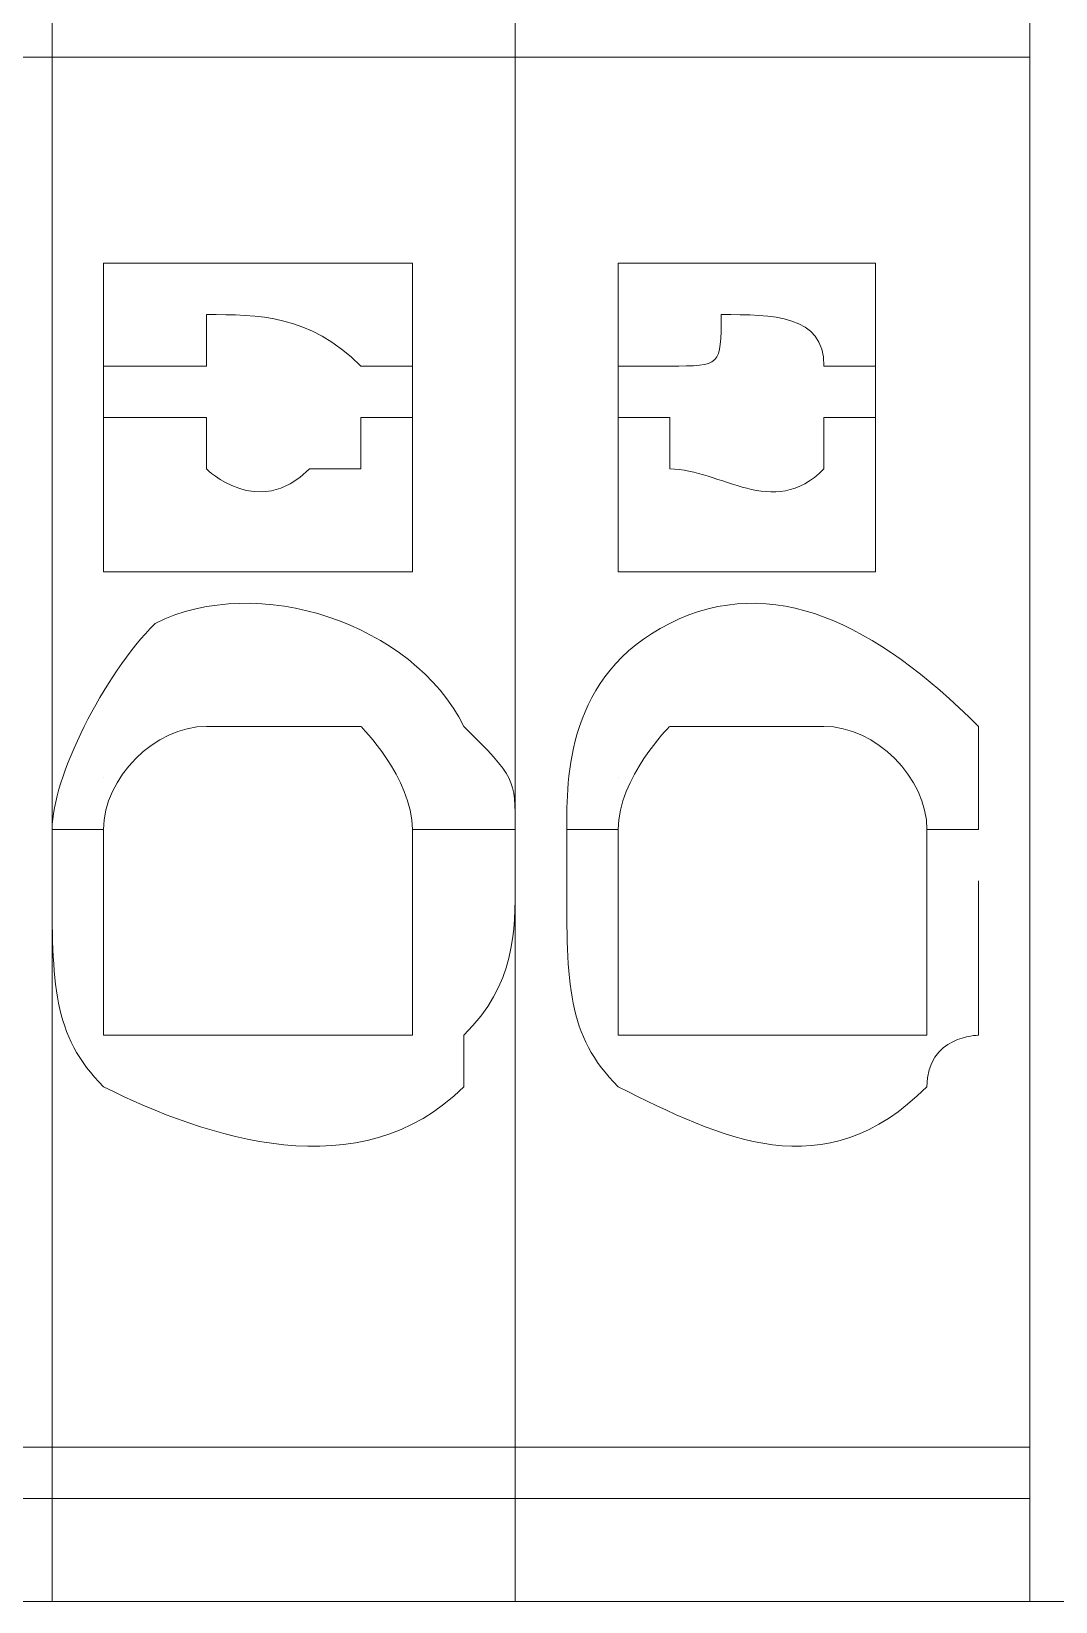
# Model space of a CAD drawing. Header units: millimetres. Extents: x 1004 to 59588, y 686 to 38112.
# Drawn here: x 28165.81 to 28177.52, y 7768.55 to 7786.49 of the extents above; entities that cross this region are included whole.
import ezdxf

# ---------------------------------------------------------------- set-up
doc = ezdxf.new("R2010")
doc.units = ezdxf.units.MM
doc.layers.add('PDF10_Geometry', color=7, linetype='Continuous')

msp = doc.modelspace()

# ---------------------------------------------------------------- linework, layer by layer
at = {"layer": 'PDF10_Geometry', "lineweight": 0}
for points in [[(28154.281, 7768.549), (28160.164, 7768.549), (28166.046, 7768.549), (28171.34, 7768.549), (28177.222, 7768.549), (28177.811, 7768.549), (28177.811, 7822.078), (28177.811, 7769.137), (28186.634, 7769.137), (28186.634, 7822.078), (28177.811, 7822.078), (28177.222, 7822.078), (28171.34, 7822.078), (28166.046, 7822.078), (28160.164, 7822.078), (28154.281, 7822.078)], [(28177.222, 7822.078), (28177.222, 7768.549)], [(28154.281, 7786.196), (28160.164, 7786.196), (28166.046, 7786.196), (28171.34, 7786.196), (28177.222, 7786.196)], [(28166.634, 7782.666), (28167.811, 7782.666)], [(28167.811, 7782.666), (28167.811, 7782.666)], [(28167.811, 7782.666), (28167.811, 7782.666)], [(28167.811, 7782.666), (28167.811, 7782.666)], [(28167.811, 7782.666), (28167.811, 7782.666)], [(28167.811, 7782.666), (28167.811, 7782.666)], [(28167.811, 7782.666), (28167.811, 7782.666)], [(28167.811, 7782.666), (28167.811, 7782.666)], [(28167.811, 7782.666), (28167.811, 7782.666)], [(28167.811, 7782.666), (28167.811, 7782.666)], [(28167.811, 7782.666), (28167.811, 7782.666)], [(28167.811, 7782.666), (28167.811, 7782.666)], [(28167.811, 7782.666), (28167.811, 7782.666)], [(28167.811, 7782.666), (28167.811, 7782.666)], [(28167.811, 7782.666), (28167.811, 7782.666)], [(28167.811, 7782.666), (28167.811, 7782.666)], [(28167.811, 7782.666), (28167.811, 7782.666)], [(28167.811, 7782.666), (28167.811, 7782.666)], [(28167.811, 7782.666), (28167.811, 7782.666)], [(28167.811, 7782.666), (28167.811, 7782.666)], [(28167.811, 7782.666), (28167.811, 7782.666)], [(28167.811, 7782.666), (28167.811, 7782.666)], [(28167.811, 7782.666), (28167.811, 7782.666)], [(28167.811, 7782.666), (28167.811, 7782.666)], [(28167.811, 7782.666), (28167.811, 7782.666)], [(28167.811, 7782.666), (28167.811, 7782.666)], [(28167.811, 7782.666), (28167.811, 7782.666)], [(28167.811, 7782.666), (28167.811, 7782.666)], [(28167.811, 7782.666), (28167.811, 7782.666)], [(28167.811, 7782.666), (28167.811, 7782.666)], [(28167.811, 7782.666), (28167.811, 7782.666)], [(28167.811, 7782.666), (28167.811, 7782.666)], [(28167.811, 7782.666), (28167.811, 7782.666)], [(28167.811, 7782.666), (28167.811, 7782.666)], [(28167.811, 7782.666), (28167.811, 7782.666)], [(28167.811, 7782.666), (28167.811, 7782.666)], [(28167.811, 7782.666), (28167.811, 7782.666)], [(28167.811, 7782.666), (28167.811, 7782.666)], [(28167.811, 7782.666), (28167.811, 7782.666)], [(28167.811, 7782.666), (28167.811, 7782.666)], [(28167.811, 7782.666), (28167.811, 7782.666)], [(28167.811, 7782.666), (28167.811, 7782.666)], [(28167.811, 7782.666), (28167.811, 7782.666)], [(28167.811, 7782.666), (28167.811, 7782.666)], [(28167.811, 7782.666), (28167.811, 7782.666)], [(28167.811, 7782.666), (28167.811, 7782.666)], [(28167.811, 7782.666), (28167.811, 7782.666)], [(28167.811, 7782.666), (28167.811, 7782.666)], [(28167.811, 7782.666), (28167.811, 7782.666)], [(28167.811, 7782.666), (28167.811, 7782.666)], [(28167.811, 7782.666), (28167.811, 7782.666)], [(28167.811, 7782.666), (28167.811, 7782.666)], [(28167.811, 7782.666), (28167.811, 7782.666)], [(28167.811, 7782.666), (28167.811, 7782.666)], [(28167.811, 7782.666), (28167.811, 7782.666)], [(28167.811, 7782.666), (28167.811, 7782.666)], [(28167.811, 7782.666), (28167.811, 7782.666)], [(28167.811, 7782.666), (28167.811, 7782.666)], [(28167.811, 7782.666), (28167.811, 7782.666)], [(28167.811, 7782.666), (28167.811, 7782.666)], [(28167.811, 7782.666), (28167.811, 7782.666)], [(28167.811, 7782.666), (28167.811, 7782.666)], [(28167.811, 7782.666), (28167.811, 7782.666)], [(28167.811, 7782.666), (28167.811, 7782.666)], [(28167.811, 7782.666), (28167.811, 7782.666)], [(28167.811, 7782.666), (28167.811, 7782.666)], [(28167.811, 7782.666), (28167.811, 7782.666)], [(28167.811, 7782.666), (28167.811, 7782.666)], [(28167.811, 7782.666), (28167.811, 7782.666)], [(28167.811, 7782.666), (28167.811, 7782.666)], [(28167.811, 7782.666), (28167.811, 7782.666)], [(28167.811, 7782.666), (28167.811, 7782.666)], [(28167.811, 7782.666), (28167.811, 7782.666)], [(28167.811, 7782.666), (28167.811, 7782.666)], [(28167.811, 7782.666), (28167.811, 7782.666)], [(28167.811, 7782.666), (28167.811, 7782.666)], [(28167.811, 7782.666), (28167.811, 7782.666)], [(28167.811, 7782.666), (28167.811, 7782.666)], [(28167.811, 7782.666), (28167.811, 7782.666)], [(28167.811, 7782.666), (28167.811, 7782.666)], [(28167.811, 7782.666), (28167.811, 7782.666)], [(28169.575, 7782.666), (28170.164, 7782.666)], [(28169.575, 7782.666), (28169.575, 7782.666)], [(28169.575, 7782.666), (28169.575, 7782.666)], [(28169.575, 7782.666), (28169.575, 7782.666)], [(28169.575, 7782.666), (28169.575, 7782.666)], [(28169.575, 7782.666), (28169.575, 7782.666)], [(28169.575, 7782.666), (28169.575, 7782.666)], [(28169.575, 7782.666), (28169.575, 7782.666)], [(28169.575, 7782.666), (28169.575, 7782.666)], [(28169.575, 7782.666), (28169.575, 7782.666)], [(28169.575, 7782.666), (28169.575, 7782.666)], [(28169.575, 7782.666), (28169.575, 7782.666)], [(28169.575, 7782.666), (28169.575, 7782.666)], [(28169.575, 7782.666), (28169.575, 7782.666)], [(28169.575, 7782.666), (28169.575, 7782.666)], [(28169.575, 7782.666), (28169.575, 7782.666)], [(28169.575, 7782.666), (28169.575, 7782.666)], [(28169.575, 7782.666), (28169.575, 7782.666)], [(28169.575, 7782.666), (28169.575, 7782.666)], [(28169.575, 7782.666), (28169.575, 7782.666)], [(28169.575, 7782.666), (28169.575, 7782.666)], [(28169.575, 7782.666), (28169.575, 7782.666)], [(28169.575, 7782.666), (28169.575, 7782.666)], [(28169.575, 7782.666), (28169.575, 7782.666)], [(28169.575, 7782.666), (28169.575, 7782.666)], [(28169.575, 7782.666), (28169.575, 7782.666)], [(28169.575, 7782.666), (28169.575, 7782.666)], [(28169.575, 7782.666), (28169.575, 7782.666)], [(28169.575, 7782.666), (28169.575, 7782.666)], [(28169.575, 7782.666), (28169.575, 7782.666)], [(28169.575, 7782.666), (28169.575, 7782.666)], [(28169.575, 7782.666), (28169.575, 7782.666)], [(28169.575, 7782.666), (28169.575, 7782.666)], [(28169.575, 7782.666), (28169.575, 7782.666)], [(28169.575, 7782.666), (28169.575, 7782.666)], [(28169.575, 7782.666), (28169.575, 7782.666)], [(28169.575, 7782.666), (28169.575, 7782.666)], [(28169.575, 7782.666), (28169.575, 7782.666)], [(28169.575, 7782.666), (28169.575, 7782.666)], [(28169.575, 7782.666), (28169.575, 7782.666)], [(28169.575, 7782.666), (28169.575, 7782.666)], [(28169.575, 7782.666), (28169.575, 7782.666)], [(28169.575, 7782.666), (28169.575, 7782.666)], [(28169.575, 7782.666), (28169.575, 7782.666)], [(28169.575, 7782.666), (28169.575, 7782.666)], [(28169.575, 7782.666), (28169.575, 7782.666)], [(28169.575, 7782.666), (28169.575, 7782.666)], [(28169.575, 7782.666), (28169.575, 7782.666)], [(28169.575, 7782.666), (28169.575, 7782.666)], [(28169.575, 7782.666), (28169.575, 7782.666)], [(28169.575, 7782.666), (28169.575, 7782.666)], [(28169.575, 7782.666), (28169.575, 7782.666)], [(28169.575, 7782.666), (28169.575, 7782.666)], [(28169.575, 7782.666), (28169.575, 7782.666)], [(28169.575, 7782.666), (28169.575, 7782.666)], [(28169.575, 7782.666), (28169.575, 7782.666)], [(28169.575, 7782.666), (28169.575, 7782.666)], [(28169.575, 7782.666), (28169.575, 7782.666)], [(28169.575, 7782.666), (28169.575, 7782.666)], [(28169.575, 7782.666), (28169.575, 7782.666)], [(28169.575, 7782.666), (28169.575, 7782.666)], [(28169.575, 7782.666), (28169.575, 7782.666)], [(28169.575, 7782.666), (28169.575, 7782.666)], [(28169.575, 7782.666), (28169.575, 7782.666)], [(28169.575, 7782.666), (28169.575, 7782.666)], [(28169.575, 7782.666), (28169.575, 7782.666)], [(28169.575, 7782.666), (28169.575, 7782.666)], [(28169.575, 7782.666), (28169.575, 7782.666)], [(28169.575, 7782.666), (28169.575, 7782.666)], [(28169.575, 7782.666), (28169.575, 7782.666)], [(28169.575, 7782.666), (28169.575, 7782.666)], [(28169.575, 7782.666), (28169.575, 7782.666)], [(28169.575, 7782.666), (28169.575, 7782.666)], [(28169.575, 7782.666), (28169.575, 7782.666)], [(28169.575, 7782.666), (28169.575, 7782.666)], [(28169.575, 7782.666), (28169.575, 7782.666)], [(28169.575, 7782.666), (28169.575, 7782.666)], [(28169.575, 7782.666), (28169.575, 7782.666)], [(28169.575, 7782.666), (28169.575, 7782.666)], [(28169.575, 7782.666), (28169.575, 7782.666)], [(28169.575, 7782.666), (28169.575, 7782.666)], [(28172.517, 7782.666), (28173.105, 7782.666)], [(28173.105, 7782.666), (28173.105, 7782.666)], [(28173.105, 7782.666), (28173.105, 7782.666)], [(28173.105, 7782.666), (28173.105, 7782.666)], [(28173.105, 7782.666), (28173.105, 7782.666)], [(28173.105, 7782.666), (28173.105, 7782.666)], [(28173.105, 7782.666), (28173.105, 7782.666)], [(28173.105, 7782.666), (28173.105, 7782.666)], [(28173.105, 7782.666), (28173.105, 7782.666)], [(28173.105, 7782.666), (28173.105, 7782.666)], [(28173.105, 7782.666), (28173.105, 7782.666)], [(28173.105, 7782.666), (28173.105, 7782.666)], [(28173.105, 7782.666), (28173.105, 7782.666)], [(28173.105, 7782.666), (28173.105, 7782.666)], [(28173.105, 7782.666), (28173.105, 7782.666)], [(28173.105, 7782.666), (28173.105, 7782.666)], [(28173.105, 7782.666), (28173.105, 7782.666)], [(28173.105, 7782.666), (28173.105, 7782.666)], [(28173.105, 7782.666), (28173.105, 7782.666)], [(28173.105, 7782.666), (28173.105, 7782.666)], [(28173.105, 7782.666), (28173.105, 7782.666)], [(28173.105, 7782.666), (28173.105, 7782.666)], [(28173.105, 7782.666), (28173.105, 7782.666)], [(28173.105, 7782.666), (28173.105, 7782.666)], [(28173.105, 7782.666), (28173.105, 7782.666)], [(28173.105, 7782.666), (28173.105, 7782.666)], [(28173.105, 7782.666), (28173.105, 7782.666)], [(28173.105, 7782.666), (28173.105, 7782.666)], [(28173.105, 7782.666), (28173.105, 7782.666)], [(28173.105, 7782.666), (28173.105, 7782.666)], [(28173.105, 7782.666), (28173.105, 7782.666)], [(28173.105, 7782.666), (28173.105, 7782.666)], [(28173.105, 7782.666), (28173.105, 7782.666)], [(28173.105, 7782.666), (28173.105, 7782.666)], [(28173.105, 7782.666), (28173.105, 7782.666)], [(28173.105, 7782.666), (28173.105, 7782.666)], [(28173.105, 7782.666), (28173.105, 7782.666)], [(28173.105, 7782.666), (28173.105, 7782.666)], [(28173.105, 7782.666), (28173.105, 7782.666)], [(28173.105, 7782.666), (28173.105, 7782.666)], [(28173.105, 7782.666), (28173.105, 7782.666)], [(28173.105, 7782.666), (28173.105, 7782.666)], [(28173.105, 7782.666), (28173.105, 7782.666)], [(28173.105, 7782.666), (28173.105, 7782.666)], [(28173.105, 7782.666), (28173.105, 7782.666)], [(28173.105, 7782.666), (28173.105, 7782.666)], [(28173.105, 7782.666), (28173.105, 7782.666)], [(28173.105, 7782.666), (28173.105, 7782.666)], [(28173.105, 7782.666), (28173.105, 7782.666)], [(28173.105, 7782.666), (28173.105, 7782.666)], [(28173.105, 7782.666), (28173.105, 7782.666)], [(28173.105, 7782.666), (28173.105, 7782.666)], [(28173.105, 7782.666), (28173.105, 7782.666)], [(28173.105, 7782.666), (28173.105, 7782.666)], [(28173.105, 7782.666), (28173.105, 7782.666)], [(28173.105, 7782.666), (28173.105, 7782.666)], [(28173.105, 7782.666), (28173.105, 7782.666)], [(28173.105, 7782.666), (28173.105, 7782.666)], [(28173.105, 7782.666), (28173.105, 7782.666)], [(28173.105, 7782.666), (28173.105, 7782.666)], [(28173.105, 7782.666), (28173.105, 7782.666)], [(28173.105, 7782.666), (28173.105, 7782.666)], [(28173.105, 7782.666), (28173.105, 7782.666)], [(28173.105, 7782.666), (28173.105, 7782.666)], [(28173.105, 7782.666), (28173.105, 7782.666)], [(28173.105, 7782.666), (28173.105, 7782.666)], [(28173.105, 7782.666), (28173.105, 7782.666)], [(28173.105, 7782.666), (28173.105, 7782.666)], [(28173.105, 7782.666), (28173.105, 7782.666)], [(28173.105, 7782.666), (28173.105, 7782.666)], [(28173.105, 7782.666), (28173.105, 7782.666)], [(28173.105, 7782.666), (28173.105, 7782.666)], [(28173.105, 7782.666), (28173.105, 7782.666)], [(28173.105, 7782.666), (28173.105, 7782.666)], [(28173.105, 7782.666), (28173.105, 7782.666)], [(28173.105, 7782.666), (28173.105, 7782.666)], [(28173.105, 7782.666), (28173.105, 7782.666)], [(28173.105, 7782.666), (28173.105, 7782.666)], [(28173.105, 7782.666), (28173.105, 7782.666)], [(28173.105, 7782.666), (28173.105, 7782.666)], [(28173.105, 7782.666), (28173.105, 7782.666)], [(28174.869, 7782.666), (28175.458, 7782.666)], [(28174.869, 7782.666), (28174.869, 7782.666)], [(28174.869, 7782.666), (28174.869, 7782.666)], [(28174.869, 7782.666), (28174.869, 7782.666)], [(28174.869, 7782.666), (28174.869, 7782.666)], [(28174.869, 7782.666), (28174.869, 7782.666)], [(28174.869, 7782.666), (28174.869, 7782.666)], [(28174.869, 7782.666), (28174.869, 7782.666)], [(28174.869, 7782.666), (28174.869, 7782.666)], [(28174.869, 7782.666), (28174.869, 7782.666)], [(28174.869, 7782.666), (28174.869, 7782.666)], [(28174.869, 7782.666), (28174.869, 7782.666)], [(28174.869, 7782.666), (28174.869, 7782.666)], [(28174.869, 7782.666), (28174.869, 7782.666)], [(28174.869, 7782.666), (28174.869, 7782.666)], [(28174.869, 7782.666), (28174.869, 7782.666)], [(28174.869, 7782.666), (28174.869, 7782.666)], [(28174.869, 7782.666), (28174.869, 7782.666)], [(28174.869, 7782.666), (28174.869, 7782.666)], [(28174.869, 7782.666), (28174.869, 7782.666)], [(28174.869, 7782.666), (28174.869, 7782.666)], [(28174.869, 7782.666), (28174.869, 7782.666)], [(28174.869, 7782.666), (28174.869, 7782.666)], [(28174.869, 7782.666), (28174.869, 7782.666)], [(28174.869, 7782.666), (28174.869, 7782.666)], [(28174.869, 7782.666), (28174.869, 7782.666)], [(28174.869, 7782.666), (28174.869, 7782.666)], [(28174.869, 7782.666), (28174.869, 7782.666)], [(28174.869, 7782.666), (28174.869, 7782.666)], [(28174.869, 7782.666), (28174.869, 7782.666)], [(28174.869, 7782.666), (28174.869, 7782.666)], [(28174.869, 7782.666), (28174.869, 7782.666)], [(28174.869, 7782.666), (28174.869, 7782.666)], [(28174.869, 7782.666), (28174.869, 7782.666)], [(28174.869, 7782.666), (28174.869, 7782.666)], [(28174.869, 7782.666), (28174.869, 7782.666)], [(28174.869, 7782.666), (28174.869, 7782.666)], [(28174.869, 7782.666), (28174.869, 7782.666)], [(28174.869, 7782.666), (28174.869, 7782.666)], [(28174.869, 7782.666), (28174.869, 7782.666)], [(28174.869, 7782.666), (28174.869, 7782.666)], [(28174.869, 7782.666), (28174.869, 7782.666)], [(28174.869, 7782.666), (28174.869, 7782.666)], [(28174.869, 7782.666), (28174.869, 7782.666)], [(28174.869, 7782.666), (28174.869, 7782.666)], [(28174.869, 7782.666), (28174.869, 7782.666)], [(28174.869, 7782.666), (28174.869, 7782.666)], [(28174.869, 7782.666), (28174.869, 7782.666)], [(28174.869, 7782.666), (28174.869, 7782.666)], [(28174.869, 7782.666), (28174.869, 7782.666)], [(28174.869, 7782.666), (28174.869, 7782.666)], [(28174.869, 7782.666), (28174.869, 7782.666)], [(28174.869, 7782.666), (28174.869, 7782.666)], [(28174.869, 7782.666), (28174.869, 7782.666)], [(28174.869, 7782.666), (28174.869, 7782.666)], [(28174.869, 7782.666), (28174.869, 7782.666)], [(28174.869, 7782.666), (28174.869, 7782.666)], [(28174.869, 7782.666), (28174.869, 7782.666)], [(28174.869, 7782.666), (28174.869, 7782.666)], [(28174.869, 7782.666), (28174.869, 7782.666)], [(28174.869, 7782.666), (28174.869, 7782.666)], [(28174.869, 7782.666), (28174.869, 7782.666)], [(28174.869, 7782.666), (28174.869, 7782.666)], [(28174.869, 7782.666), (28174.869, 7782.666)], [(28174.869, 7782.666), (28174.869, 7782.666)], [(28174.869, 7782.666), (28174.869, 7782.666)], [(28174.869, 7782.666), (28174.869, 7782.666)], [(28174.869, 7782.666), (28174.869, 7782.666)], [(28174.869, 7782.666), (28174.869, 7782.666)], [(28174.869, 7782.666), (28174.869, 7782.666)], [(28174.869, 7782.666), (28174.869, 7782.666)], [(28174.869, 7782.666), (28174.869, 7782.666)], [(28174.869, 7782.666), (28174.869, 7782.666)], [(28174.869, 7782.666), (28174.869, 7782.666)], [(28174.869, 7782.666), (28174.869, 7782.666)], [(28174.869, 7782.666), (28174.869, 7782.666)], [(28174.869, 7782.666), (28174.869, 7782.666)], [(28174.869, 7782.666), (28174.869, 7782.666)], [(28174.869, 7782.666), (28174.869, 7782.666)], [(28174.869, 7782.666), (28174.869, 7782.666)], [(28174.869, 7782.666), (28174.869, 7782.666)], [(28166.634, 7782.078), (28167.811, 7782.078), (28167.811, 7781.49)], [(28167.811, 7782.078), (28167.811, 7782.078)], [(28167.811, 7782.078), (28167.811, 7782.078)], [(28167.811, 7782.078), (28167.811, 7782.078)], [(28167.811, 7782.078), (28167.811, 7782.078)], [(28167.811, 7782.078), (28167.811, 7782.078)], [(28167.811, 7782.078), (28167.811, 7782.078)], [(28167.811, 7782.078), (28167.811, 7782.078)], [(28167.811, 7782.078), (28167.811, 7782.078)], [(28167.811, 7782.078), (28167.811, 7782.078)], [(28167.811, 7782.078), (28167.811, 7782.078)], [(28167.811, 7782.078), (28167.811, 7782.078)], [(28169.575, 7781.49), (28169.575, 7782.078), (28170.164, 7782.078)], [(28169.575, 7782.078), (28169.575, 7782.078)], [(28169.575, 7782.078), (28169.575, 7782.078)], [(28169.575, 7782.078), (28169.575, 7782.078)], [(28169.575, 7782.078), (28169.575, 7782.078)], [(28169.575, 7782.078), (28169.575, 7782.078)], [(28169.575, 7782.078), (28169.575, 7782.078)], [(28169.575, 7782.078), (28169.575, 7782.078)], [(28169.575, 7782.078), (28169.575, 7782.078)], [(28169.575, 7782.078), (28169.575, 7782.078)], [(28169.575, 7782.078), (28169.575, 7782.078)], [(28169.575, 7782.078), (28169.575, 7782.078)], [(28172.517, 7782.078), (28173.105, 7782.078), (28173.105, 7781.49)], [(28173.105, 7782.078), (28173.105, 7782.078)], [(28173.105, 7782.078), (28173.105, 7782.078)], [(28173.105, 7782.078), (28173.105, 7782.078)], [(28173.105, 7782.078), (28173.105, 7782.078)], [(28173.105, 7782.078), (28173.105, 7782.078)], [(28173.105, 7782.078), (28173.105, 7782.078)], [(28173.105, 7782.078), (28173.105, 7782.078)], [(28173.105, 7782.078), (28173.105, 7782.078)], [(28173.105, 7782.078), (28173.105, 7782.078)], [(28173.105, 7782.078), (28173.105, 7782.078)], [(28173.105, 7782.078), (28173.105, 7782.078)], [(28174.869, 7781.49), (28174.869, 7782.078), (28175.458, 7782.078)], [(28174.869, 7782.078), (28174.869, 7782.078)], [(28174.869, 7782.078), (28174.869, 7782.078)], [(28174.869, 7782.078), (28174.869, 7782.078)], [(28174.869, 7782.078), (28174.869, 7782.078)], [(28174.869, 7782.078), (28174.869, 7782.078)], [(28174.869, 7782.078), (28174.869, 7782.078)], [(28174.869, 7782.078), (28174.869, 7782.078)], [(28174.869, 7782.078), (28174.869, 7782.078)], [(28174.869, 7782.078), (28174.869, 7782.078)], [(28174.869, 7782.078), (28174.869, 7782.078)], [(28174.869, 7782.078), (28174.869, 7782.078)], [(28167.811, 7781.49), (28167.811, 7781.49)], [(28167.811, 7781.49), (28167.811, 7781.49)], [(28167.811, 7781.49), (28167.811, 7781.49)], [(28167.811, 7781.49), (28167.811, 7781.49)], [(28167.811, 7781.49), (28167.811, 7781.49)], [(28167.811, 7781.49), (28167.811, 7781.49)], [(28167.811, 7781.49), (28167.811, 7781.49)], [(28167.811, 7781.49), (28167.811, 7781.49)], [(28167.811, 7781.49), (28167.811, 7781.49)], [(28167.811, 7781.49), (28167.811, 7781.49)], [(28167.811, 7781.49), (28167.811, 7781.49)], [(28167.811, 7781.49), (28167.811, 7781.49)], [(28167.811, 7781.49), (28167.811, 7781.49)], [(28167.811, 7781.49), (28167.811, 7781.49)], [(28167.811, 7781.49), (28167.811, 7781.49)], [(28167.811, 7781.49), (28167.811, 7781.49)], [(28167.811, 7781.49), (28167.811, 7781.49)], [(28167.811, 7781.49), (28167.811, 7781.49)], [(28167.811, 7781.49), (28167.811, 7781.49)], [(28167.811, 7781.49), (28167.811, 7781.49)], [(28167.811, 7781.49), (28167.811, 7781.49)], [(28167.811, 7781.49), (28167.811, 7781.49)], [(28167.811, 7781.49), (28167.811, 7781.49)], [(28167.811, 7781.49), (28167.811, 7781.49)], [(28167.811, 7781.49), (28167.811, 7781.49)], [(28167.811, 7781.49), (28167.811, 7781.49)], [(28167.811, 7781.49), (28167.811, 7781.49)], [(28167.811, 7781.49), (28167.811, 7781.49)], [(28167.811, 7781.49), (28167.811, 7781.49)], [(28167.811, 7781.49), (28167.811, 7781.49)], [(28167.811, 7781.49), (28167.811, 7781.49)], [(28167.811, 7781.49), (28167.811, 7781.49)], [(28167.811, 7781.49), (28167.811, 7781.49)], [(28167.811, 7781.49), (28167.811, 7781.49)], [(28167.811, 7781.49), (28167.811, 7781.49)], [(28167.811, 7781.49), (28167.811, 7781.49)], [(28167.811, 7781.49), (28167.811, 7781.49)], [(28167.811, 7781.49), (28167.811, 7781.49)], [(28167.811, 7781.49), (28167.811, 7781.49)], [(28167.811, 7781.49), (28167.811, 7781.49)], [(28167.811, 7781.49), (28167.811, 7781.49)], [(28167.811, 7781.49), (28167.811, 7781.49)], [(28167.811, 7781.49), (28167.811, 7781.49)], [(28167.811, 7781.49), (28167.811, 7781.49)], [(28167.811, 7781.49), (28167.811, 7781.49)], [(28167.811, 7781.49), (28167.811, 7781.49)], [(28167.811, 7781.49), (28167.811, 7781.49)], [(28167.811, 7781.49), (28167.811, 7781.49)], [(28167.811, 7781.49), (28167.811, 7781.49)], [(28167.811, 7781.49), (28167.811, 7781.49)], [(28167.811, 7781.49), (28167.811, 7781.49)], [(28167.811, 7781.49), (28167.811, 7781.49)], [(28167.811, 7781.49), (28167.811, 7781.49)], [(28167.811, 7781.49), (28167.811, 7781.49)], [(28167.811, 7781.49), (28167.811, 7781.49)], [(28167.811, 7781.49), (28167.811, 7781.49)], [(28167.811, 7781.49), (28167.811, 7781.49)], [(28167.811, 7781.49), (28167.811, 7781.49)], [(28167.811, 7781.49), (28167.811, 7781.49)], [(28167.811, 7781.49), (28167.811, 7781.49)], [(28167.811, 7781.49), (28167.811, 7781.49)], [(28167.811, 7781.49), (28167.811, 7781.49)], [(28167.811, 7781.49), (28167.811, 7781.49)], [(28167.811, 7781.49), (28167.811, 7781.49)], [(28167.811, 7781.49), (28167.811, 7781.49)], [(28167.811, 7781.49), (28167.811, 7781.49)], [(28167.811, 7781.49), (28167.811, 7781.49)], [(28167.811, 7781.49), (28167.811, 7781.49)], [(28169.575, 7781.49), (28169.575, 7781.49)], [(28169.575, 7781.49), (28169.575, 7781.49)], [(28169.575, 7781.49), (28169.575, 7781.49)], [(28169.575, 7781.49), (28169.575, 7781.49)], [(28169.575, 7781.49), (28169.575, 7781.49)], [(28169.575, 7781.49), (28169.575, 7781.49)], [(28169.575, 7781.49), (28169.575, 7781.49)], [(28169.575, 7781.49), (28169.575, 7781.49)], [(28169.575, 7781.49), (28169.575, 7781.49)], [(28169.575, 7781.49), (28169.575, 7781.49)], [(28169.575, 7781.49), (28169.575, 7781.49)], [(28169.575, 7781.49), (28169.575, 7781.49)], [(28169.575, 7781.49), (28169.575, 7781.49)], [(28169.575, 7781.49), (28169.575, 7781.49)], [(28169.575, 7781.49), (28169.575, 7781.49)], [(28169.575, 7781.49), (28169.575, 7781.49)], [(28169.575, 7781.49), (28169.575, 7781.49)], [(28169.575, 7781.49), (28169.575, 7781.49)], [(28169.575, 7781.49), (28169.575, 7781.49)], [(28169.575, 7781.49), (28169.575, 7781.49)], [(28169.575, 7781.49), (28169.575, 7781.49)], [(28169.575, 7781.49), (28169.575, 7781.49)], [(28169.575, 7781.49), (28169.575, 7781.49)], [(28169.575, 7781.49), (28169.575, 7781.49)], [(28169.575, 7781.49), (28169.575, 7781.49)], [(28169.575, 7781.49), (28169.575, 7781.49)], [(28169.575, 7781.49), (28169.575, 7781.49)], [(28169.575, 7781.49), (28169.575, 7781.49)], [(28169.575, 7781.49), (28169.575, 7781.49)], [(28169.575, 7781.49), (28169.575, 7781.49)], [(28169.575, 7781.49), (28169.575, 7781.49)], [(28169.575, 7781.49), (28169.575, 7781.49)], [(28169.575, 7781.49), (28169.575, 7781.49)], [(28169.575, 7781.49), (28169.575, 7781.49)], [(28169.575, 7781.49), (28169.575, 7781.49)], [(28169.575, 7781.49), (28169.575, 7781.49)], [(28169.575, 7781.49), (28169.575, 7781.49)], [(28169.575, 7781.49), (28169.575, 7781.49)], [(28169.575, 7781.49), (28169.575, 7781.49)], [(28169.575, 7781.49), (28169.575, 7781.49)], [(28169.575, 7781.49), (28169.575, 7781.49)], [(28169.575, 7781.49), (28169.575, 7781.49)], [(28169.575, 7781.49), (28169.575, 7781.49)], [(28169.575, 7781.49), (28169.575, 7781.49)], [(28169.575, 7781.49), (28169.575, 7781.49)], [(28169.575, 7781.49), (28169.575, 7781.49)], [(28169.575, 7781.49), (28169.575, 7781.49)], [(28169.575, 7781.49), (28169.575, 7781.49)], [(28169.575, 7781.49), (28169.575, 7781.49)], [(28169.575, 7781.49), (28169.575, 7781.49)], [(28169.575, 7781.49), (28169.575, 7781.49)], [(28169.575, 7781.49), (28169.575, 7781.49)], [(28169.575, 7781.49), (28169.575, 7781.49)], [(28169.575, 7781.49), (28169.575, 7781.49)], [(28169.575, 7781.49), (28169.575, 7781.49)], [(28169.575, 7781.49), (28169.575, 7781.49)], [(28169.575, 7781.49), (28169.575, 7781.49)], [(28169.575, 7781.49), (28169.575, 7781.49)], [(28169.575, 7781.49), (28169.575, 7781.49)], [(28169.575, 7781.49), (28169.575, 7781.49)], [(28169.575, 7781.49), (28169.575, 7781.49)], [(28169.575, 7781.49), (28169.575, 7781.49)], [(28169.575, 7781.49), (28169.575, 7781.49)], [(28169.575, 7781.49), (28169.575, 7781.49)], [(28169.575, 7781.49), (28169.575, 7781.49)], [(28169.575, 7781.49), (28169.575, 7781.49)], [(28169.575, 7781.49), (28169.575, 7781.49)], [(28169.575, 7781.49), (28169.575, 7781.49)], [(28173.105, 7781.49), (28173.105, 7781.49)], [(28173.105, 7781.49), (28173.105, 7781.49)], [(28173.105, 7781.49), (28173.105, 7781.49)], [(28173.105, 7781.49), (28173.105, 7781.49)], [(28173.105, 7781.49), (28173.105, 7781.49)], [(28173.105, 7781.49), (28173.105, 7781.49)], [(28173.105, 7781.49), (28173.105, 7781.49)], [(28173.105, 7781.49), (28173.105, 7781.49)], [(28173.105, 7781.49), (28173.105, 7781.49)], [(28173.105, 7781.49), (28173.105, 7781.49)], [(28173.105, 7781.49), (28173.105, 7781.49)], [(28173.105, 7781.49), (28173.105, 7781.49)], [(28173.105, 7781.49), (28173.105, 7781.49)], [(28173.105, 7781.49), (28173.105, 7781.49)], [(28173.105, 7781.49), (28173.105, 7781.49)], [(28173.105, 7781.49), (28173.105, 7781.49)], [(28173.105, 7781.49), (28173.105, 7781.49)], [(28173.105, 7781.49), (28173.105, 7781.49)], [(28173.105, 7781.49), (28173.105, 7781.49)], [(28173.105, 7781.49), (28173.105, 7781.49)], [(28173.105, 7781.49), (28173.105, 7781.49)], [(28173.105, 7781.49), (28173.105, 7781.49)], [(28173.105, 7781.49), (28173.105, 7781.49)], [(28173.105, 7781.49), (28173.105, 7781.49)], [(28173.105, 7781.49), (28173.105, 7781.49)], [(28173.105, 7781.49), (28173.105, 7781.49)], [(28173.105, 7781.49), (28173.105, 7781.49)], [(28173.105, 7781.49), (28173.105, 7781.49)], [(28173.105, 7781.49), (28173.105, 7781.49)], [(28173.105, 7781.49), (28173.105, 7781.49)], [(28173.105, 7781.49), (28173.105, 7781.49)], [(28173.105, 7781.49), (28173.105, 7781.49)], [(28173.105, 7781.49), (28173.105, 7781.49)], [(28173.105, 7781.49), (28173.105, 7781.49)], [(28173.105, 7781.49), (28173.105, 7781.49)], [(28173.105, 7781.49), (28173.105, 7781.49)], [(28173.105, 7781.49), (28173.105, 7781.49)], [(28173.105, 7781.49), (28173.105, 7781.49)], [(28173.105, 7781.49), (28173.105, 7781.49)], [(28173.105, 7781.49), (28173.105, 7781.49)], [(28173.105, 7781.49), (28173.105, 7781.49)], [(28173.105, 7781.49), (28173.105, 7781.49)], [(28173.105, 7781.49), (28173.105, 7781.49)], [(28173.105, 7781.49), (28173.105, 7781.49)], [(28173.105, 7781.49), (28173.105, 7781.49)], [(28173.105, 7781.49), (28173.105, 7781.49)], [(28173.105, 7781.49), (28173.105, 7781.49)], [(28173.105, 7781.49), (28173.105, 7781.49)], [(28173.105, 7781.49), (28173.105, 7781.49)], [(28173.105, 7781.49), (28173.105, 7781.49)], [(28173.105, 7781.49), (28173.105, 7781.49)], [(28173.105, 7781.49), (28173.105, 7781.49)], [(28173.105, 7781.49), (28173.105, 7781.49)], [(28173.105, 7781.49), (28173.105, 7781.49)], [(28173.105, 7781.49), (28173.105, 7781.49)], [(28173.105, 7781.49), (28173.105, 7781.49)], [(28173.105, 7781.49), (28173.105, 7781.49)], [(28173.105, 7781.49), (28173.105, 7781.49)], [(28173.105, 7781.49), (28173.105, 7781.49)], [(28173.105, 7781.49), (28173.105, 7781.49)], [(28173.105, 7781.49), (28173.105, 7781.49)], [(28173.105, 7781.49), (28173.105, 7781.49)], [(28173.105, 7781.49), (28173.105, 7781.49)], [(28173.105, 7781.49), (28173.105, 7781.49)], [(28173.105, 7781.49), (28173.105, 7781.49)], [(28173.105, 7781.49), (28173.105, 7781.49)], [(28173.105, 7781.49), (28173.105, 7781.49)], [(28173.105, 7781.49), (28173.105, 7781.49)], [(28174.869, 7781.49), (28174.869, 7781.49)], [(28174.869, 7781.49), (28174.869, 7781.49)], [(28174.869, 7781.49), (28174.869, 7781.49)], [(28174.869, 7781.49), (28174.869, 7781.49)], [(28174.869, 7781.49), (28174.869, 7781.49)], [(28174.869, 7781.49), (28174.869, 7781.49)], [(28174.869, 7781.49), (28174.869, 7781.49)], [(28174.869, 7781.49), (28174.869, 7781.49)], [(28174.869, 7781.49), (28174.869, 7781.49)], [(28174.869, 7781.49), (28174.869, 7781.49)], [(28174.869, 7781.49), (28174.869, 7781.49)], [(28174.869, 7781.49), (28174.869, 7781.49)], [(28174.869, 7781.49), (28174.869, 7781.49)], [(28174.869, 7781.49), (28174.869, 7781.49)], [(28174.869, 7781.49), (28174.869, 7781.49)], [(28174.869, 7781.49), (28174.869, 7781.49)], [(28174.869, 7781.49), (28174.869, 7781.49)], [(28174.869, 7781.49), (28174.869, 7781.49)], [(28174.869, 7781.49), (28174.869, 7781.49)], [(28174.869, 7781.49), (28174.869, 7781.49)], [(28174.869, 7781.49), (28174.869, 7781.49)], [(28174.869, 7781.49), (28174.869, 7781.49)], [(28174.869, 7781.49), (28174.869, 7781.49)], [(28174.869, 7781.49), (28174.869, 7781.49)], [(28174.869, 7781.49), (28174.869, 7781.49)], [(28174.869, 7781.49), (28174.869, 7781.49)], [(28174.869, 7781.49), (28174.869, 7781.49)], [(28174.869, 7781.49), (28174.869, 7781.49)], [(28174.869, 7781.49), (28174.869, 7781.49)], [(28174.869, 7781.49), (28174.869, 7781.49)], [(28174.869, 7781.49), (28174.869, 7781.49)], [(28174.869, 7781.49), (28174.869, 7781.49)], [(28174.869, 7781.49), (28174.869, 7781.49)], [(28174.869, 7781.49), (28174.869, 7781.49)], [(28174.869, 7781.49), (28174.869, 7781.49)], [(28174.869, 7781.49), (28174.869, 7781.49)], [(28174.869, 7781.49), (28174.869, 7781.49)], [(28174.869, 7781.49), (28174.869, 7781.49)], [(28174.869, 7781.49), (28174.869, 7781.49)], [(28174.869, 7781.49), (28174.869, 7781.49)], [(28174.869, 7781.49), (28174.869, 7781.49)], [(28174.869, 7781.49), (28174.869, 7781.49)], [(28174.869, 7781.49), (28174.869, 7781.49)], [(28174.869, 7781.49), (28174.869, 7781.49)], [(28174.869, 7781.49), (28174.869, 7781.49)], [(28174.869, 7781.49), (28174.869, 7781.49)], [(28174.869, 7781.49), (28174.869, 7781.49)], [(28174.869, 7781.49), (28174.869, 7781.49)], [(28174.869, 7781.49), (28174.869, 7781.49)], [(28174.869, 7781.49), (28174.869, 7781.49)], [(28174.869, 7781.49), (28174.869, 7781.49)], [(28174.869, 7781.49), (28174.869, 7781.49)], [(28174.869, 7781.49), (28174.869, 7781.49)], [(28174.869, 7781.49), (28174.869, 7781.49)], [(28174.869, 7781.49), (28174.869, 7781.49)], [(28174.869, 7781.49), (28174.869, 7781.49)], [(28174.869, 7781.49), (28174.869, 7781.49)], [(28174.869, 7781.49), (28174.869, 7781.49)], [(28174.869, 7781.49), (28174.869, 7781.49)], [(28174.869, 7781.49), (28174.869, 7781.49)], [(28174.869, 7781.49), (28174.869, 7781.49)], [(28174.869, 7781.49), (28174.869, 7781.49)], [(28174.869, 7781.49), (28174.869, 7781.49)], [(28174.869, 7781.49), (28174.869, 7781.49)], [(28174.869, 7781.49), (28174.869, 7781.49)], [(28174.869, 7781.49), (28174.869, 7781.49)], [(28174.869, 7781.49), (28174.869, 7781.49)], [(28174.869, 7781.49), (28174.869, 7781.49)], [(28174.869, 7781.49), (28174.869, 7781.49)], [(28167.811, 7778.549), (28169.575, 7778.549)], [(28169.575, 7778.549), (28169.575, 7778.549)], [(28173.105, 7778.549), (28174.869, 7778.549)], [(28174.869, 7778.549), (28174.869, 7778.549)], [(28166.634, 7777.96), (28166.634, 7777.96)], [(28172.517, 7777.96), (28172.517, 7777.96)], [(28166.046, 7776.784), (28166.046, 7777.372), (28166.634, 7777.372), (28166.634, 7775.019), (28170.164, 7775.019), (28170.164, 7777.372), (28171.34, 7777.372)], [(28166.634, 7777.372), (28166.634, 7777.372)], [(28170.164, 7777.372), (28170.164, 7777.372)], [(28171.928, 7776.784), (28171.928, 7777.372), (28172.517, 7777.372), (28172.517, 7775.019), (28176.046, 7775.019), (28176.046, 7777.372), (28176.634, 7777.372)], [(28172.517, 7777.372), (28172.517, 7777.372)], [(28176.046, 7777.372), (28176.046, 7777.372)], [(28170.752, 7774.431), (28170.752, 7774.431)], [(28176.046, 7774.431), (28176.046, 7774.431)], [(28154.281, 7770.313), (28160.164, 7770.313), (28166.046, 7770.313), (28171.34, 7770.313), (28177.222, 7770.313)], [(28154.281, 7769.725), (28160.164, 7769.725), (28166.046, 7769.725), (28171.34, 7769.725), (28177.222, 7769.725)]]:
    msp.add_lwpolyline(points, dxfattribs=at)
at = {"layer": 'PDF10_Geometry', "lineweight": 18}
for points in [[(28166.046, 7768.549), (28166.046, 7822.078)], [(28171.34, 7768.549), (28171.34, 7822.078)]]:
    msp.add_lwpolyline(points, close=True, dxfattribs=at)
msp.add_lwpolyline([(28177.222, 7822.078), (28177.222, 7768.549)], dxfattribs=at)
at = {"layer": 'PDF10_Geometry', "lineweight": 0}
for points in [[(28170.164, 7783.843), (28166.634, 7783.843), (28166.634, 7780.313), (28170.164, 7780.313)], [(28175.458, 7783.843), (28172.517, 7783.843), (28172.517, 7780.313), (28175.458, 7780.313)]]:
    msp.add_lwpolyline(points, close=True, dxfattribs=at)
for points in [[(28169.575, 7782.666), (28168.987, 7783.254), (28168.399, 7783.254), (28167.811, 7783.254)], [(28167.811, 7783.254), (28167.811, 7782.666), (28167.811, 7782.666), (28167.811, 7782.666)], [(28173.693, 7783.254), (28173.693, 7782.666), (28173.693, 7782.666), (28173.105, 7782.666)], [(28174.869, 7782.666), (28174.869, 7783.254), (28174.281, 7783.254), (28173.693, 7783.254)], [(28167.811, 7781.49), (28167.811, 7781.49), (28168.399, 7780.901), (28168.987, 7781.49)], [(28168.987, 7781.49), (28168.987, 7781.49), (28168.987, 7781.49), (28169.575, 7781.49)], [(28173.105, 7781.49), (28173.693, 7781.49), (28174.281, 7780.901), (28174.869, 7781.49)], [(28170.752, 7778.549), (28170.164, 7779.725), (28168.399, 7780.313), (28167.222, 7779.725)], [(28176.634, 7778.549), (28175.458, 7779.725), (28174.281, 7780.313), (28173.105, 7779.725)], [(28167.222, 7779.725), (28166.634, 7779.137), (28166.046, 7777.96), (28166.046, 7777.372)], [(28173.105, 7779.725), (28171.928, 7779.137), (28171.928, 7777.96), (28171.928, 7777.372)], [(28167.811, 7778.549), (28167.222, 7778.549), (28166.634, 7777.96), (28166.634, 7777.372)], [(28170.164, 7777.372), (28170.164, 7777.96), (28169.575, 7778.549), (28169.575, 7778.549)], [(28171.34, 7777.372), (28171.34, 7777.96), (28171.34, 7777.96), (28170.752, 7778.549)], [(28173.105, 7778.549), (28173.105, 7778.549), (28172.517, 7777.96), (28172.517, 7777.372)], [(28176.046, 7777.372), (28176.046, 7777.96), (28175.458, 7778.549), (28174.869, 7778.549)], [(28176.634, 7777.372), (28176.634, 7777.96), (28176.634, 7777.96), (28176.634, 7778.549)], [(28166.046, 7776.784), (28166.046, 7775.607), (28166.046, 7775.019), (28166.634, 7774.431)], [(28170.752, 7775.019), (28171.34, 7775.607), (28171.34, 7776.196), (28171.34, 7776.784)], [(28171.928, 7776.784), (28171.928, 7775.607), (28171.928, 7775.019), (28172.517, 7774.431)], [(28176.634, 7775.019), (28176.634, 7775.607), (28176.634, 7776.196), (28176.634, 7776.784)], [(28170.752, 7774.431), (28170.752, 7775.019), (28170.752, 7775.019), (28170.752, 7775.019)], [(28176.046, 7774.431), (28176.046, 7775.019), (28176.634, 7775.019), (28176.634, 7775.019)], [(28166.634, 7774.431), (28167.811, 7773.843), (28169.575, 7773.254), (28170.752, 7774.431)], [(28172.517, 7774.431), (28173.693, 7773.843), (28174.869, 7773.254), (28176.046, 7774.431)]]:
    msp.add_open_spline(points, degree=3, dxfattribs=at)

doc.saveas('drawing.dxf')
